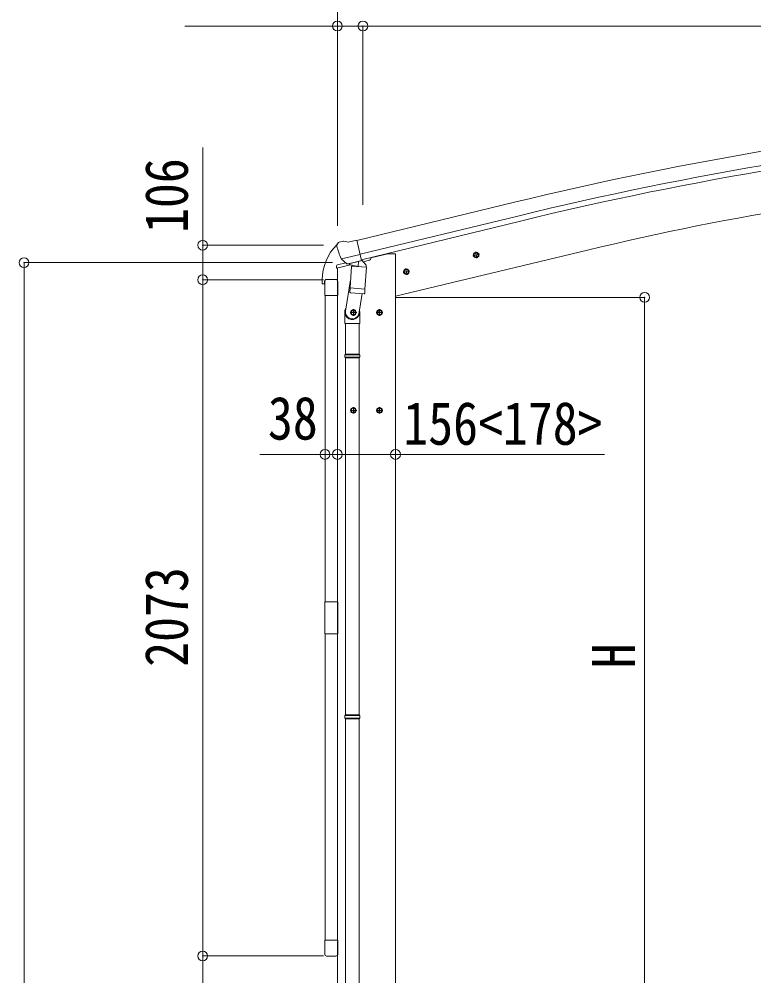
# Model space of a CAD drawing. Units: millimetres at full size, sheet at 1:30. Extents: x -8385 to 8479, y -5853 to 5787.
# Drawn here: x -5523 to -3271, y -1226 to 1707 of the extents above; entities that cross this region are included whole.
import ezdxf
from ezdxf.enums import TextEntityAlignment as Align

# ---------------------------------------------------------------- set-up
doc = ezdxf.new("R2010")
doc.units = ezdxf.units.MM
doc.header["$LTSCALE"] = 30
doc.header["$PDMODE"] = 32
doc.header["$PDSIZE"] = 30
for name, color, linetype, lineweight in [('0-1_本体', 4, 'Continuous', 9), ('0-2_部品', 7, 'Continuous', 9), ('0-A_寸法', 4, 'Continuous', 9), ('1-1_GLASS', 4, 'Continuous', 9), ('1-2_GLASS_SEAL', 7, 'Continuous', 9), ('1-A', 6, 'Continuous', 9)]:
    doc.layers.add(name, color=color, linetype=linetype, lineweight=lineweight)
doc.styles.add('ＭＳ ゴシック', font='')
doc.styles.get('ＭＳ ゴシック').set_extended_font_data('MS Gothic')

msp = doc.modelspace()

# ---------------------------------------------------------------- linework, layer by layer
at = {"layer": '0-1_本体'}
for p, q in [((-4487.95, 1028.35), (-4005.08, 1145.84)), ((-4477.88, 986.38), (-3994.87, 1103.85)), ((-4473.95, 970.01), (-3990.89, 1087.49)), ((-3781.34, 999.39), (-4369.4, 858.21)), ((-4445.43, 975.72), (-4393.42, 988.21)), ((-4369.42, 988.21), (-4393.42, 988.21)), ((-4369.42, 988.21), (-4369.42, -2191.79)), ((-4547.42, -2191.79), (-4547.42, 944.76))]:
    msp.add_line(p, q, dxfattribs=at)
at = {"layer": '0-1_本体', "color": 6}
for p, q in [((-4960.28, 1014.36), (-4960.28, 908.36)), ((-4960.28, -1164.64), (-4960.28, 908.36)), ((-4547.42, 372.83), (-4585.43, 372.83))]:
    msp.add_line(p, q, dxfattribs=at)
at = {"layer": '0-1_本体'}
for centre, radius, start, end in [((-1392.5, -9596.04), 11054.98, 95.16866, 103.66973), ((-1392.5, -9596.04), 11011.82, 95.16974, 103.66973), ((-1392.5, -9596.04), 10994.98, 95.16974, 103.66973), ((-1626.33, -7996.31), 9250.23, 94.95525, 103.47191)]:
    msp.add_arc(centre, radius, start, end, dxfattribs=at)
at = {"layer": '0-2_部品'}
for p, q in [((-4542.1, 1023.6), (-4528.92, 1026.76)), ((-4514.36, 1024.09), (-4527.62, 1026.79)), ((-4514.36, 1024.09), (-4488.43, 1030.31)), ((-4549.41, 1012.77), (-4549.14, 1011.62)), ((-4545.19, 1021.35), (-4549.05, 1015.05)), ((-4535.36, 972.47), (-4477.85, 986.27)), ((-4518.51, 957.56), (-4534.88, 972.05)), ((-4473.64, 968.75), (-4472.7, 968.68)), ((-4472.7, 968.68), (-4459.39, 953.36)), ((-4468.4, 963.73), (-4449.27, 968.33)), ((-4445.43, 976.94), (-4445.43, 973.19)), ((-4131.92, 981.97), (-4112.47, 986.64)), ((-4127.36, 989.75), (-4129.49, 982.55)), ((-4120.06, 991.5), (-4127.36, 989.75)), ((-4119.86, 974.58), (-4124.53, 994.03)), ((-4114.9, 986.06), (-4120.06, 991.5)), ((-4117.03, 978.86), (-4114.9, 986.06)), ((-4549.99, 944.15), (-4506.96, 954.48)), ((-4549.99, 951.04), (-4549.99, 944.15)), ((-4521.53, 960.23), (-4547.69, 953.95)), ((-4515.8, 956.99), (-4508.28, 958.8)), ((-4514.96, 957.1), (-4513.43, 957.46)), ((-4513.43, 957.46), (-4476.73, 966.28)), ((-4511.59, 957.24), (-4511.65, 956.49)), ((-4510.89, 955.45), (-4485.07, 949.02)), ((-4503.97, 950.11), (-4508.65, 883.27)), ((-4458.28, 946.91), (-4503.97, 950.11)), ((-4502.2, 953.29), (-4502.43, 950)), ((-4482.68, 964.45), (-4483.7, 949.84)), ((-4476.73, 966.28), (-4475.2, 966.64)), ((-4462.96, 880.08), (-4458.28, 946.91)), ((-4459.39, 953.36), (-4459.83, 947.02)), ((-4334, 940.14), (-4341.29, 938.39)), ((-4333.79, 923.22), (-4338.46, 942.67)), ((-4328.83, 934.7), (-4334, 940.14)), ((-4345.85, 930.61), (-4326.4, 935.28)), ((-4341.29, 938.39), (-4343.43, 931.19)), ((-4330.96, 927.5), (-4328.83, 934.7)), ((-4506.91, 908.04), (-4522.83, 811.87)), ((-4509.5, 870.8), (-4508.63, 883.27)), ((-4462.96, 880.08), (-4508.65, 883.27)), ((-4462.97, 880.08), (-4463.86, 867.38)), ((-4509.11, 869.45), (-4509.11, 869.45)), ((-4507.66, 868.67), (-4465.96, 865.75)), ((-4471.39, 866.13), (-4482.12, 802.54)), ((-4524.98, 774.71), (-4524.98, 809.06)), ((-4488.42, 807.96), (-4508.42, 807.96)), ((-4498.42, 815.47), (-4504.92, 811.72)), ((-4504.92, 811.72), (-4504.92, 804.21)), ((-4504.92, 804.21), (-4498.42, 800.46)), ((-4498.42, 797.96), (-4498.42, 817.96)), ((-4491.92, 811.72), (-4498.42, 815.47)), ((-4478.98, 809.36), (-4478.98, 774.71)), ((-4408.42, 807.96), (-4428.42, 807.96)), ((-4418.42, 815.47), (-4424.92, 811.72)), ((-4424.92, 811.72), (-4424.92, 804.21)), ((-4424.92, 804.21), (-4418.42, 800.46)), ((-4418.42, 797.96), (-4418.42, 817.96)), ((-4411.92, 811.72), (-4418.42, 815.47)), ((-4478.98, 774.71), (-4524.98, 774.71)), ((-4522.98, 774.71), (-4522.98, 680.71)), ((-4480.98, 774.71), (-4480.98, 680.71)), ((-4524.98, 678.71), (-4523.98, 680.71)), ((-4478.98, 678.71), (-4524.98, 678.71)), ((-4479.98, 680.71), (-4523.98, 680.71)), ((-4478.98, 678.71), (-4479.98, 680.71)), ((-4478.98, 678.71), (-4478.98, 670.71)), ((-4478.98, 670.71), (-4524.98, 670.71)), ((-4479.98, 668.71), (-4523.98, 668.71)), ((-4522.98, 668.71), (-4522.98, -425.48)), ((-4480.98, 668.71), (-4480.98, -425.48)), ((-4478.98, 670.71), (-4479.98, 668.71)), ((-4488.42, 507.96), (-4508.42, 507.96)), ((-4498.42, 515.47), (-4504.92, 511.72)), ((-4504.92, 511.72), (-4504.92, 504.21)), ((-4504.92, 504.21), (-4498.42, 500.46)), ((-4498.42, 497.96), (-4498.42, 517.96)), ((-4491.92, 511.72), (-4498.42, 515.47)), ((-4408.42, 507.96), (-4428.42, 507.96)), ((-4418.42, 515.47), (-4424.92, 511.72)), ((-4424.92, 511.72), (-4424.92, 504.21)), ((-4424.92, 504.21), (-4418.42, 500.46)), ((-4418.42, 497.96), (-4418.42, 517.96)), ((-4411.92, 511.72), (-4418.42, 515.47)), ((-4524.98, -427.48), (-4523.98, -425.48)), ((-4478.98, -427.48), (-4524.98, -427.48)), ((-4478.98, -435.48), (-4524.98, -435.48)), ((-4479.98, -425.48), (-4523.98, -425.48)), ((-4479.98, -437.48), (-4523.98, -437.48)), ((-4522.98, -437.48), (-4522.98, -1415.67)), ((-4480.98, -437.48), (-4480.98, -1415.67)), ((-4478.98, -427.48), (-4479.98, -425.48)), ((-4478.98, -435.48), (-4479.98, -437.48)), ((-4478.98, -427.48), (-4478.98, -435.48))]:
    msp.add_line(p, q, dxfattribs=at)
for points in [[(-4483, 964.86), (-4473.27, 967.2), (-4488.43, 1030.31)], [(-4535.63, 973.04), (-4535.04, 972.2), (-4534.88, 972.05)], [(-4129.49, 982.55), (-4124.33, 977.11), (-4117.03, 978.86)], [(-4483, 964.86), (-4483.23, 964.71), (-4508, 958.77), (-4508.28, 958.8)], [(-4343.43, 931.19), (-4338.26, 925.75), (-4330.96, 927.5)], [(-4498.42, 800.46), (-4491.92, 804.21), (-4491.92, 811.72)], [(-4418.42, 800.46), (-4411.92, 804.21), (-4411.92, 811.72)], [(-4524.98, 678.71), (-4524.98, 670.71), (-4523.98, 668.71)], [(-4498.42, 500.46), (-4491.92, 504.21), (-4491.92, 511.72)], [(-4418.42, 500.46), (-4411.92, 504.21), (-4411.92, 511.72)], [(-4524.98, -427.48), (-4524.98, -435.48), (-4523.98, -437.48)]]:
    msp.add_lwpolyline(points, dxfattribs=at)
for centre, radius in [((-4122.19, 984.3), 8.5), ((-4122.19, 984.3), 7.7), ((-4122.19, 984.3), 6.5), ((-4336.13, 932.94), 8.5), ((-4336.13, 932.94), 7.7), ((-4336.13, 932.94), 6.5), ((-4498.42, 807.96), 8.5), ((-4498.42, 807.96), 7.7), ((-4498.42, 807.96), 6.5), ((-4418.42, 807.96), 8.5), ((-4418.42, 807.96), 7.7), ((-4418.42, 807.96), 6.5), ((-4498.42, 507.96), 8.5), ((-4498.42, 507.96), 7.7), ((-4498.42, 507.96), 6.5), ((-4418.42, 507.96), 8.5), ((-4418.42, 507.96), 7.7), ((-4418.42, 507.96), 6.5)]:
    msp.add_circle(centre, radius, dxfattribs=at)
for centre, radius, start, end in [((-4528.21, 1023.85), 3, 78.5, 103.5), ((-4352.33, 1058.87), 202.4, 193.5, 205.09125), ((-4540.93, 1018.74), 5, 103.5, 148.5), ((-4450.43, 973.19), 5, 283.5, 0), ((-4546.99, 951.04), 3, 103.5, 180), ((-4515.08, 957.58), 0.5, 248.23754, 283.5), ((-4512.09, 957.27), 0.5, 356, 103.5), ((-4510.65, 956.43), 1, 176, 256), ((-4484.72, 949.99), 1.03, 250.03897, 351.96569), ((-4482.08, 964.37), 0.604, 100.59842, 172.20595), ((-4475.31, 967.13), 0.5, 283.5, 318.76246), ((-4507.56, 870.63), 1.95, 175.04017, 217.47766), ((-4507.52, 870.66), 2, 217.40962, 266), ((-4465.82, 867.75), 2, 266, 349.46843), ((-4494.98, 809.06), 30, 177.45142, 180)]:
    msp.add_arc(centre, radius, start, end, dxfattribs=at)
for centre, major_axis, ratio, start_param, end_param in [((-4546.49, 1013.49), (-1.57, -2.57), 0.99628, 4.712389, 5.4996506), ((-4516.52, 959.81), (-0.73, -2.92), 0.997631, 5.8041905, 6.6006116), ((-4516.46, 960.04), (2.63, 3.16), 0.650902, 4.0958226, 4.1686332), ((-4516.49, 959.91), (-0.73, -2.92), 0.997631, 0.3902369, 0.4789948), ((-4501.98, 809.36), (23, 0), 0.996195, 2.5560258, 6.5663028), ((-4501.98, 809.36), (21, 0), 0.996195, 2.9349147, 5.9512394)]:
    msp.add_ellipse(centre, major_axis=major_axis, ratio=ratio, start_param=start_param, end_param=end_param, dxfattribs=at)
at = {"layer": '0-A_寸法', "color": 6}
for p, q in [((-4547.42, 2002.83), (-4547.42, 1686.21)), ((-4547.42, 1686.21), (-5015.53, 1686.21)), ((-4547.42, 1686.21), (-4547.42, 1073.98)), ((-4547.42, 1686.21), (-4469.42, 1686.21)), ((-4469.42, 1686.21), (-4469.42, 1138.35)), ((-4469.42, 1686.21), (-1848.42, 1686.21)), ((-5508, 960.87), (-4562.92, 960.87)), ((-5508, -1645.53), (-5508, 960.87)), ((-4369.42, 372.83), (-4547.42, 372.83)), ((-4369.42, 372.83), (-3728.69, 372.83))]:
    msp.add_line(p, q, dxfattribs=at)
for p in [(-4547.42, 1686.21), (-4469.42, 1686.21), (-5508, 960.87), (-4547.42, 372.83), (-4369.42, 372.83)]:
    msp.add_point(p, dxfattribs=at)
at = {"layer": '1-1_GLASS'}
for p, q in [((-4585.43, 859.86), (-4585.43, -79.14)), ((-4547.42, 859.86), (-4547.42, -79.14)), ((-4585.43, -177.14), (-4585.43, -1116.14)), ((-4547.42, -177.14), (-4547.42, -1116.14))]:
    msp.add_line(p, q, dxfattribs=at)
at = {"layer": '1-2_GLASS_SEAL'}
for p, q in [((-4580.66, 909.35), (-4547.42, 909.35)), ((-4593.93, 908.34), (-4593.93, 896.59)), ((-4593.43, 896.09), (-4587.16, 896.09)), ((-4586.66, 903.35), (-4586.66, 896.59)), ((-4586.43, 859.86), (-4586.43, 903.56)), ((-4580.93, 909.06), (-4551.93, 909.06)), ((-4546.43, 903.56), (-4546.43, 859.86)), ((-4546.43, 859.86), (-4586.43, 859.86)), ((-4586.43, -1116.14), (-4586.43, -1159.84)), ((-4580.93, -1165.34), (-4551.93, -1165.34))]:
    msp.add_line(p, q, dxfattribs=at)
msp.add_lwpolyline([(-4586.42, -79.14), (-4546.42, -79.14), (-4546.42, -177.14), (-4586.42, -177.14)], close=True, dxfattribs=at)
msp.add_lwpolyline([(-4546.43, -1159.84), (-4546.43, -1116.14), (-4586.43, -1116.14)], dxfattribs=at)
for centre, radius, start, end in [((-4441.67, 908.34), 152.26, 135.14293, 180), ((-4545.18, 1010.37), 6.95, 105.94697, 129.45641), ((-4580.66, 903.35), 6, 90, 180), ((-4593.43, 896.59), 0.5, 180, 270), ((-4587.16, 896.59), 0.5, 270, 0), ((-4580.93, 903.56), 5.5, 90, 180), ((-4551.93, 903.56), 5.5, 0, 90), ((-4580.93, -1159.84), 5.5, 180, 270), ((-4551.93, -1159.84), 5.5, 270, 0)]:
    msp.add_arc(centre, radius, start, end, dxfattribs=at)
at = {"layer": '1-A'}
for p, q in [((-4960.28, 1014.36), (-4960.28, 1314.36)), ((-4960.28, 1014.36), (-4589.69, 1014.36)), ((-4960.28, 908.36), (-4589.69, 908.36)), ((-3605.91, 854.47), (-4368.67, 854.47)), ((-3605.91, -1645.53), (-3605.91, 854.47)), ((-4585.43, 372.83), (-4785.43, 372.83)), ((-4960.28, -1164.64), (-4589.69, -1164.64)), ((-4960.28, -1164.64), (-4589.69, -1164.64)), ((-4960.28, -1645.53), (-4960.28, -1164.64))]:
    msp.add_line(p, q, dxfattribs=at)
for p in [(-4960.28, 1014.36), (-4960.28, 908.36), (-3605.91, 854.47), (-4585.43, 372.83), (-4547.42, 372.83), (-4960.28, -1164.64)]:
    msp.add_point(p, dxfattribs=at)

# ---------------------------------------------------------------- texts
at = {"layer": '0-A_寸法', "color": 7, "style": 'ＭＳ ゴシック', "width": 0.85}
msp.add_text('156<178>', height=132, dxfattribs=at).set_placement((-4345.47, 362.83), align=Align.BOTTOM_LEFT)
at = {"layer": '1-A', "color": 7, "style": 'ＭＳ ゴシック', "width": 0.85}
for s, p in [('106', (-4966.28, 1051.86)), ('2073', (-4966.28, -278.14)), ('H', (-3595.91, -283.03))]:
    msp.add_text(s, height=132, rotation=90, dxfattribs=at).set_placement(p, align=Align.BOTTOM_LEFT)
msp.add_text('38', height=132, dxfattribs=at).set_placement((-4760.43, 378.83), align=Align.BOTTOM_LEFT)

doc.saveas('drawing.dxf')
